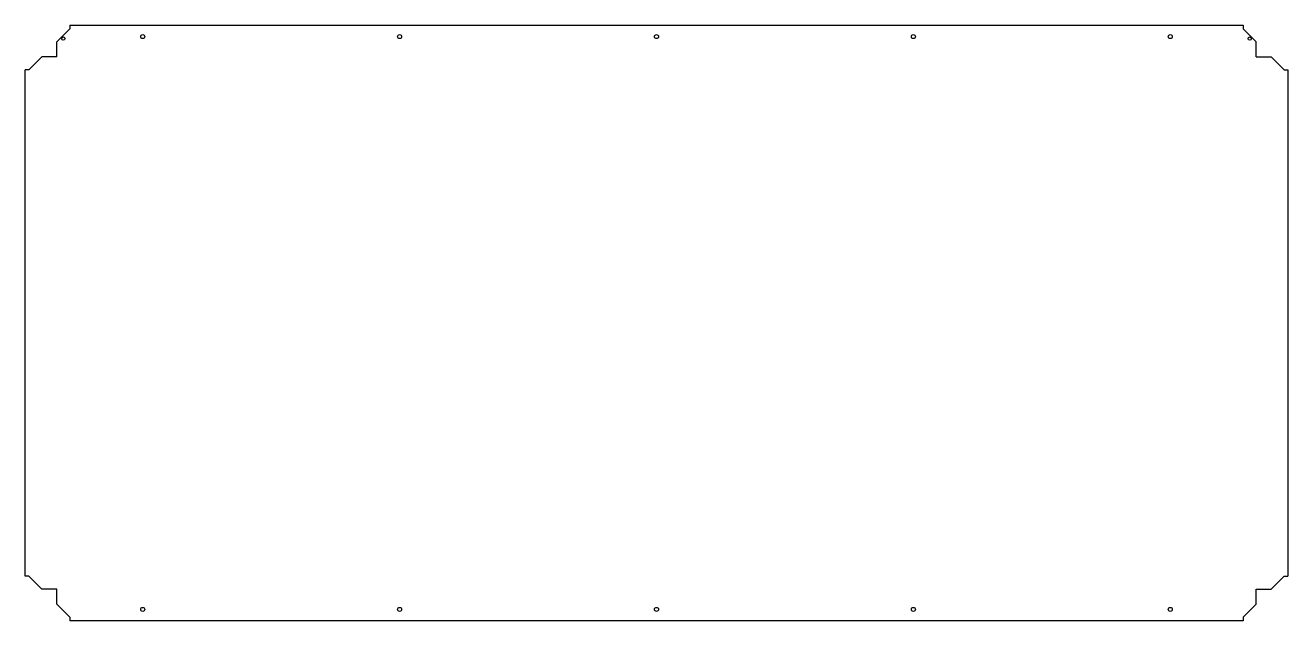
# Model space of a CAD drawing. Header units: millimetres. Extents: x 0 to 1892, y 0 to 892.
import ezdxf

# ---------------------------------------------------------------- set-up
doc = ezdxf.new("R2010")
doc.units = ezdxf.units.MM

msp = doc.modelspace()

# ---------------------------------------------------------------- linework, layer by layer
at = {"color": 7, "linetype": 'Continuous', "lineweight": 25}
for p, q in [((66.7, 892), (66.7, 886.6)), ((66.7, 892), (1825.3, 892)), ((1825.3, 892), (1825.3, 886.6)), ((47.1, 867), (66.7, 886.6)), ((1825.3, 886.6), (1844.9, 867)), ((47.1, 844.9), (47.1, 867)), ((1844.9, 844.9), (1844.9, 867)), ((5.4, 825.3), (25, 844.9)), ((47.1, 844.9), (25, 844.9)), ((1844.9, 844.9), (1867, 844.9)), ((1867, 844.9), (1886.6, 825.3)), ((0, 66.7), (0, 825.3)), ((5.4, 825.3), (0, 825.3)), ((1886.6, 825.3), (1892, 825.3)), ((1892, 825.3), (1892, 66.7)), ((5.4, 66.7), (0, 66.7)), ((25, 47.1), (5.4, 66.7)), ((1886.6, 66.7), (1867, 47.1)), ((1886.6, 66.7), (1892, 66.7)), ((47.1, 47.1), (25, 47.1)), ((47.1, 25), (47.1, 47.1)), ((1844.9, 47.1), (1867, 47.1)), ((1844.9, 25), (1844.9, 47.1)), ((66.7, 5.4), (47.1, 25)), ((1844.9, 25), (1825.3, 5.4)), ((66.7, 5.4), (66.7, 0)), ((1825.3, 0), (66.7, 0)), ((1825.3, 5.4), (1825.3, 0))]:
    msp.add_line(p, q, dxfattribs=at)
for centre, radius in [((57, 872), 2.5), ((176, 875), 3), ((561, 875), 3), ((946, 875), 3), ((1331, 875), 3), ((1716, 875), 3), ((1835, 872), 2.5), ((176, 17), 3), ((561, 17), 3), ((946, 17), 3), ((1331, 17), 3), ((1716, 17), 3)]:
    msp.add_circle(centre, radius, dxfattribs=at)

doc.saveas('drawing.dxf')
